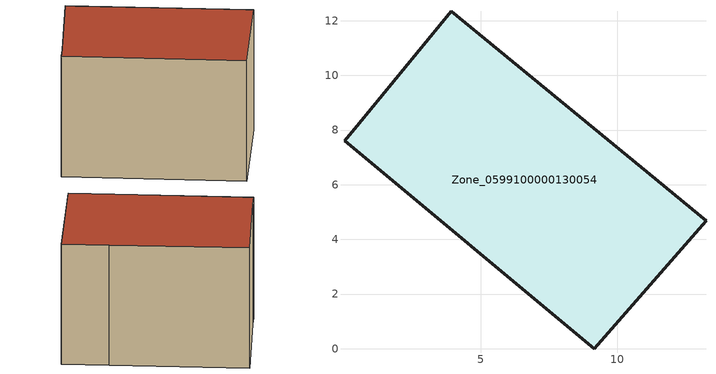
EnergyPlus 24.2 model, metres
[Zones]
Zone_0599100000130054
 floor ground (C_G): 9.15,0 0.01,7.62 0.56,8.24 3.93,12.35 10.88,6.65 13.24,4.68 z0
 wall outside (C_F): 13.24,4.68 10.88,6.65 3.93,12.35 0.56,8.24 0.01,7.62 9.15,0 13.24,4.68 z0:9.03
 roof outside (C_R): 0.01,7.62 9.15,0 13.24,4.68 10.88,6.65 3.93,12.35 0.56,8.24 z9.03
[BUILDING]
Pand.0599100000130054: North Axis=0; Terrain=City; Loads Convergence Tolerance Value=0.04; Temperature Convergence Tolerance Value=0.4; Solar Distribution=FullExterior; Maximum Number of Warmup Days=25; Minimum Number of Warmup Days=1
[Site:Location]
Rotterdam.The.Hague.AP_ZH_NLD Design_Conditions: Latitude=51.96; Longitude=4.45; Time Zone=1; Elevation=-4.5
[SITE:GROUNDTEMPERATURE:BUILDINGSURFACE]
18, 18, 18, 18, 18, 18, 18, 18, 18, 18, 18, 18
[MATERIAL] Thermal Absorptance=0.9; Solar Absorptance=0.7; Visible Absorptance=0.7
Name | Roughness | Thickness | Conductivity | Density | Specific Heat
G.TI.1946-1964 | MediumSmooth | 0.15 | 1 | 540 | 1210
F.TI.1946-1964 | Rough | 0.3 | 0.857143 | 1920 | 840
R.TI.1946-1964 | MediumRough | 0.2 | 0.277778 | 1500 | 1000
[CONSTRUCTION]
C_G: G.TI.1946-1964
C_F: F.TI.1946-1964
C_R: R.TI.1946-1964
[ZONE]
Zone_0599100000130054: Type=1; Multiplier=1; Ceiling Height=Autocalculate; Volume=Autocalculate; Floor Area=autocalculate; Part of Total Floor Area=Yes
[ZONEINFILTRATION:DESIGNFLOWRATE]
Infil_Zone_0599100000130054: Zone or ZoneList or Space or SpaceList=Zone_0599100000130054; Schedule=AlwaysOn; Design Flow Rate Calculation Method=Flow/Area; Flow Rate per Floor Area=0.003; Constant Term Coefficient=1; Temperature Term Coefficient=0; Velocity Term Coefficient=0; Velocity Squared Term Coefficient=0
[HVACTEMPLATE:ZONE:IDEALLOADSAIRSYSTEM]
Zone_0599100000130054: Maximum Heating Supply Air Temperature=50; Minimum Cooling Supply Air Temperature=13; Maximum Heating Supply Air Humidity Ratio=0.0156; Minimum Cooling Supply Air Humidity Ratio=0.0077; Heating Limit=NoLimit; Cooling Limit=NoLimit; Dehumidification Control Type=ConstantSensibleHeatRatio; Cooling Sensible Heat Ratio=0.7; Dehumidification Setpoint=60; Humidification Control Type=None; Humidification Setpoint=30; Outdoor Air Method=None; Outdoor Air Flow Rate per Person=0.00944; Outdoor Air Flow Rate per Zone Floor Area=0; Outdoor Air Flow Rate per Zone=0; Demand Controlled Ventilation Type=None; Outdoor Air Economizer Type=NoEconomizer; Heat Recovery Type=None; Sensible Heat Recovery Effectiveness=0.7; Latent Heat Recovery Effectiveness=0.65
[ZONECONTROL:THERMOSTAT]
ThermostatControl_Zone_0599100000130054: Zone or ZoneList=Zone_0599100000130054; Control Type Schedule=DualSetpointControlType; Control 1=Thermostat_Zone_0599100000130054; Temperature Difference Between Cutout And Setpoint=0
[THERMOSTATSETPOINT:DUALSETPOINT]
Thermostat_Zone_0599100000130054: Heating Setpoint Temperature Schedule=HeatingSetpoint_Zone_0599100000130054; Cooling Setpoint Temperature Schedule=CoolingSetpoint_Zone_0599100000130054
[SCHEDULE:COMPACT]
HeatingSetpoint_Zone_0599100000130054: Through: 12/31, For: AllDays, Until: 24:00, 21
CoolingSetpoint_Zone_0599100000130054: Through: 12/31, For: AllDays, Until: 24:00, 24
DualSetpointControlType: Through: 12/31, For: AllDays, Until: 24:00, 4
AlwaysOn: Through: 12/31, For: AllDays, Until: 24:00, 1
